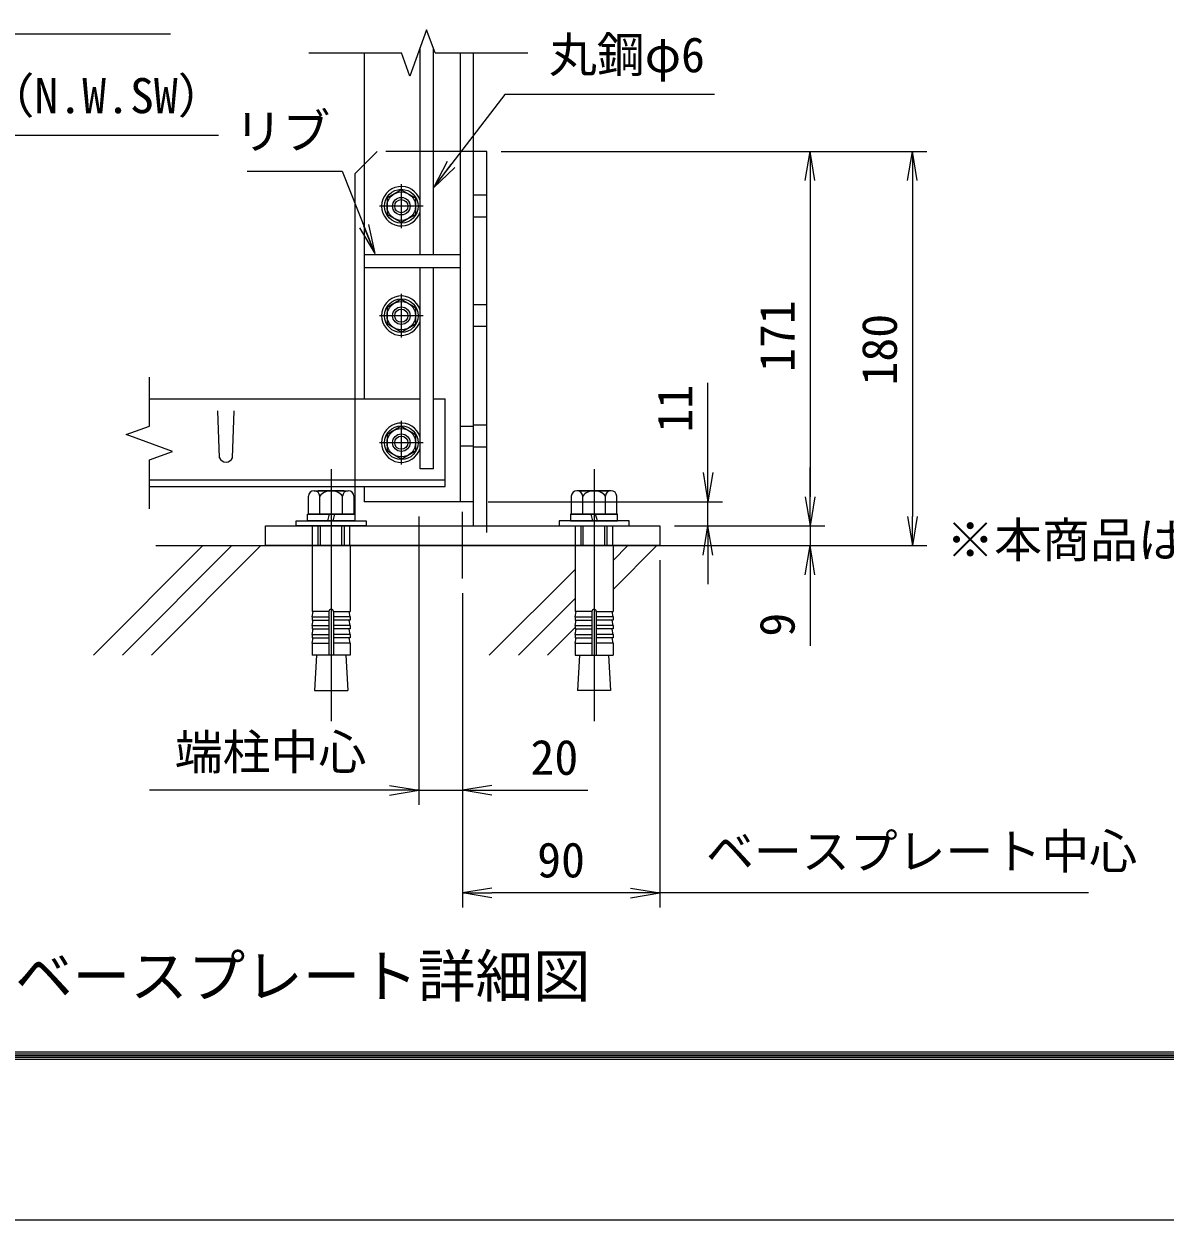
# Model space of a CAD drawing. Units: millimetres, scale not verified, with parts at other scales. Extents: x -4200 to 4200, y -2970 to 2970.
# Drawn here: x -89 to 1473, y -2970 to -1331 of the extents above; entities that cross this region are included whole.
import ezdxf
from ezdxf.enums import TextEntityAlignment as Align

# ---------------------------------------------------------------- set-up
doc = ezdxf.new("R2010")
doc.units = ezdxf.units.MM
doc.header["$LTSCALE"] = 20
doc.linetypes.add('DASHED', pattern=[7.5, 6, -1.5])
doc.linetypes.add('USER1', pattern=[50.8, 31.75, -6.35, 6.35, -6.35])
for name, color, linetype, lineweight in [('0-0_D-STR1', 1, 'Continuous', 18), ('0-1_D-BMK', 2, 'USER1', 13), ('0-2_D-STR-DIM', 7, 'Continuous', 9), ('0-3_D-STR3', 3, 'Continuous', 13), ('0-4_D-STR-TXT', 7, 'Continuous', 9), ('0-5_0', 7, 'Continuous', 9), ('0-8_D-TTL', 7, 'Continuous', 9), ('0-9_D-BGD', 7, 'Continuous', 9), ('0-A_D-DCR-HCH', 7, 'Continuous', 9)]:
    doc.layers.add(name, color=color, linetype=linetype, lineweight=lineweight)
doc.layers.add('0-6_D-TTL-TXT', color=7, linetype='Continuous')
doc.styles.add('ＭＳ ゴシック', font='')
doc.styles.get('ＭＳ ゴシック').set_extended_font_data('MS Gothic')

# ---------------------------------------------------------------- blocks, each defined once
blk = doc.blocks.new('_Open')
at = {"layer": '0-5_0'}
blk.add_line((-20, 3.33), (0, 0), dxfattribs=at)
blk.add_lwpolyline([(-20, -3.33), (0, 0), (-20, 0)], dxfattribs=at)

msp = doc.modelspace()

# ---------------------------------------------------------------- linework, layer by layer
at = {"layer": '0-0_D-STR1'}
for p, q in [((376.37, -1371.21), (376.37, -1845.12)), ((508.37, -1986.12), (508.37, -1371.21)), ((526.37, -1986.12), (526.37, -1371.21)), ((376.37, -1647.12), (508.37, -1647.12)), ((376.37, -1665.12), (508.37, -1665.12)), ((82.54, -1882.42), (82.54, -1815.51)), ((82.54, -1845.12), (453.27, -1845.12)), ((471.27, -1845.12), (487.37, -1845.12)), ((487.37, -1965.12), (487.37, -1845.12)), ((178.37, -1925.73), (176.12, -1861.23)), ((196.37, -1925.73), (198.62, -1861.23)), ((82.54, -1995.51), (82.54, -1928.6)), ((82.54, -1956.12), (487.37, -1956.12)), ((82.54, -1965.12), (487.37, -1965.12)), ((376.37, -1965.12), (376.37, -1986.12)), ((526.37, -1986.12), (376.37, -1986.12))]:
    msp.add_line(p, q, dxfattribs=at)
at = {"layer": '0-0_D-STR1', "linetype": 'DASHED'}
for p, q in [((508.37, -1882.62), (526.37, -1882.62)), ((508.37, -1909.62), (526.37, -1909.62))]:
    msp.add_line(p, q, dxfattribs=at)
at = {"layer": '0-0_D-STR1'}
msp.add_lwpolyline([(82.54, -1928.6), (114.25, -1917.05), (50.82, -1893.97), (82.54, -1882.42)], dxfattribs=at)
msp.add_arc((187.37, -1921.98), 9.75, 202.61986, 337.38014, dxfattribs=at)
at = {"layer": '0-1_D-BMK'}
for p, q in [((427.37, -1551.12), (427.37, -1611.12)), ((457.37, -1581.12), (397.37, -1581.12)), ((427.37, -1701.12), (427.37, -1761.12)), ((457.37, -1731.12), (397.37, -1731.12)), ((427.37, -1875.11), (427.37, -1935.11)), ((457.37, -1905.12), (397.37, -1905.12)), ((331.37, -1941.4), (331.37, -2286.39)), ((691.37, -1941.4), (691.37, -2286.39)), ((511.37, -2091.12), (511.37, -1999.89))]:
    msp.add_line(p, q, dxfattribs=at)
at = {"layer": '0-2_D-STR-DIM'}
for p, q in [((462.12, -1339.5), (439.03, -1402.92)), ((473.66, -1371.21), (462.12, -1339.5)), ((300.57, -1371.21), (427.49, -1371.21)), ((439.03, -1402.92), (427.49, -1371.21)), ((473.66, -1371.21), (600.57, -1371.21)), ((564.37, -1506.12), (1007.25, -1506.12)), ((564.37, -1506.12), (1147.25, -1506.12)), ((987.25, -1546.12), (987.25, -1979.12)), ((1127.25, -1546.12), (1127.25, -2006.12)), ((847.25, -1946.12), (847.25, -1822.98)), ((987.25, -1979.12), (987.25, -1939.12)), ((546.37, -1986.12), (867.25, -1986.12)), ((847.25, -2019.12), (847.25, -1986.12)), ((451.37, -2006.12), (451.37, -2401.24)), ((451.37, -2006.12), (451.37, -2401.24)), ((801.37, -2019.12), (1007.25, -2019.12)), ((801.37, -2019.12), (1007.25, -2019.12)), ((801.37, -2019.12), (867.25, -2019.12)), ((987.25, -2019.12), (987.25, -2046.12)), ((684.37, -2046.12), (1147.25, -2046.12)), ((756.37, -2046.12), (1007.25, -2046.12)), ((847.25, -2059.12), (847.25, -2099.12)), ((781.37, -2066.12), (781.37, -2541.78)), ((987.25, -2086.12), (987.25, -2183.5)), ((511.37, -2111.12), (511.37, -2401.24)), ((511.37, -2111.12), (511.37, -2541.78)), ((411.37, -2381.24), (82.54, -2381.24)), ((411.37, -2381.24), (371.37, -2381.24)), ((451.37, -2381.24), (511.37, -2381.24)), ((551.37, -2381.24), (682.76, -2381.24)), ((741.37, -2521.78), (551.37, -2521.78)), ((1368.32, -2521.78), (781.37, -2521.78))]:
    msp.add_line(p, q, dxfattribs=at)
at = {"layer": '0-3_D-STR3'}
for p, q in [((453.27, -1647.12), (453.27, -1363.79)), ((471.27, -1647.12), (471.27, -1364.65)), ((526.37, -2019.12), (526.37, -1506.12)), ((544.37, -1506.12), (526.37, -1506.12)), ((544.37, -2028.12), (544.37, -1506.12)), ((376.37, -1524.12), (364.37, -1536.12)), ((364.37, -1845.12), (364.37, -1536.12)), ((427.37, -1558.62), (407.87, -1569.85)), ((407.87, -1569.85), (407.87, -1592.4)), ((427.37, -1558.62), (446.87, -1569.85)), ((446.87, -1569.85), (446.87, -1592.4)), ((427.37, -1603.62), (407.87, -1592.4)), ((427.37, -1603.62), (446.87, -1592.4)), ((471.27, -1941.12), (471.27, -1665.12)), ((427.37, -1708.62), (407.87, -1719.85)), ((407.87, -1719.85), (407.87, -1742.4)), ((427.37, -1708.62), (446.87, -1719.85)), ((446.87, -1719.85), (446.87, -1742.4)), ((427.37, -1753.62), (407.87, -1742.4)), ((427.37, -1753.62), (446.87, -1742.4)), ((427.37, -1882.62), (407.87, -1893.84)), ((427.37, -1882.62), (446.87, -1893.84)), ((407.87, -1893.84), (407.87, -1916.39)), ((446.87, -1893.84), (446.87, -1916.39)), ((427.37, -1927.62), (407.87, -1916.39)), ((427.37, -1927.62), (446.87, -1916.39)), ((364.37, -2012.22), (364.37, -1965.12)), ((357.32, -2046.12), (305.42, -2046.12)), ((665.42, -2046.12), (717.32, -2046.12))]:
    msp.add_line(p, q, dxfattribs=at)
at = {"layer": '0-3_D-STR3', "linetype": 'DASHED'}
for p, q in [((394.37, -1506.12), (376.37, -1524.12)), ((526.37, -1506.12), (394.37, -1506.12)), ((544.37, -1566.12), (526.37, -1566.12)), ((544.37, -1596.12), (526.37, -1596.12)), ((544.37, -1716.12), (526.37, -1716.12)), ((544.37, -1746.12), (526.37, -1746.12)), ((364.37, -1965.12), (364.37, -1845.12)), ((544.37, -1881.12), (526.37, -1881.12)), ((544.37, -1911.12), (526.37, -1911.12)), ((305.87, -2046.12), (305.87, -2019.12)), ((356.91, -2046.12), (356.91, -2019.12)), ((665.84, -2046.12), (665.84, -2019.12)), ((716.87, -2046.12), (716.87, -2019.12))]:
    msp.add_line(p, q, dxfattribs=at)
at = {"layer": '0-3_D-STR3', "lineweight": 18}
for p, q in [((300.2, -2003.22), (300.2, -1978.32)), ((307.99, -1970.82), (354.76, -1970.82)), ((349.37, -1970.82), (313.37, -1970.82)), ((315.79, -2003.22), (315.79, -1978.32)), ((346.96, -2003.22), (346.96, -1978.32)), ((362.55, -1978.32), (362.55, -2003.22)), ((660.2, -1978.32), (660.2, -2003.22)), ((714.76, -1970.82), (667.99, -1970.82)), ((673.37, -1970.82), (709.37, -1970.82)), ((675.79, -2003.22), (675.79, -1978.32)), ((706.96, -2003.22), (706.96, -1978.32)), ((722.55, -2003.22), (722.55, -1978.32)), ((283.37, -2019.12), (283.37, -2012.22)), ((283.37, -2012.22), (379.37, -2012.22)), ((299.12, -2003.22), (363.62, -2003.22)), ((299.12, -2012.22), (299.12, -2003.22)), ((363.62, -2012.22), (299.12, -2012.22)), ((362.55, -2003.22), (300.2, -2003.22)), ((326.87, -2012.22), (329.29, -2003.22)), ((335.87, -2003.22), (333.46, -2012.22)), ((363.62, -2003.22), (363.62, -2012.22)), ((379.37, -2012.22), (379.37, -2019.12)), ((643.37, -2012.22), (643.37, -2019.12)), ((739.37, -2012.22), (643.37, -2012.22)), ((723.62, -2003.22), (659.12, -2003.22)), ((659.12, -2003.22), (659.12, -2012.22)), ((659.12, -2012.22), (723.62, -2012.22)), ((660.2, -2003.22), (722.55, -2003.22)), ((686.87, -2003.22), (689.29, -2012.22)), ((695.87, -2012.22), (693.46, -2003.22)), ((723.62, -2012.22), (723.62, -2003.22)), ((739.37, -2019.12), (739.37, -2012.22)), ((379.37, -2019.12), (283.37, -2019.12)), ((313.36, -2046.12), (313.36, -2019.12)), ((316.6, -2046.12), (316.6, -2019.12)), ((346.12, -2046.12), (346.12, -2019.12)), ((349.36, -2019.12), (349.36, -2046.12)), ((643.37, -2019.12), (739.37, -2019.12)), ((673.38, -2019.12), (673.38, -2046.12)), ((676.62, -2046.12), (676.62, -2019.12)), ((706.14, -2046.12), (706.14, -2019.12)), ((709.38, -2046.12), (709.38, -2019.12)), ((305.42, -2046.12), (305.42, -2136.23)), ((357.32, -2046.12), (357.32, -2136.23)), ((665.42, -2046.12), (665.42, -2136.23)), ((717.32, -2046.12), (717.32, -2136.23)), ((328.37, -2136.23), (305.42, -2136.23)), ((305.42, -2143.73), (306.73, -2136.35)), ((305.42, -2143.73), (328.37, -2143.73)), ((305.42, -2143.73), (305.42, -2148.23)), ((328.37, -2136.23), (328.37, -2196.12)), ((334.37, -2136.23), (334.37, -2196.12)), ((334.37, -2136.23), (357.32, -2136.23)), ((357.32, -2143.73), (334.37, -2143.73)), ((357.32, -2143.73), (356.02, -2136.35)), ((357.32, -2143.73), (357.32, -2148.23)), ((688.37, -2136.23), (665.42, -2136.23)), ((665.42, -2143.73), (666.73, -2136.35)), ((665.42, -2143.73), (688.37, -2143.73)), ((665.42, -2143.73), (665.42, -2148.23)), ((688.37, -2136.23), (688.37, -2196.12)), ((694.37, -2136.23), (717.32, -2136.23)), ((694.37, -2136.23), (694.37, -2196.12)), ((717.32, -2143.73), (694.37, -2143.73)), ((717.32, -2143.73), (716.02, -2136.35)), ((717.32, -2143.73), (717.32, -2148.23)), ((305.42, -2148.23), (328.37, -2148.23)), ((305.42, -2155.73), (306.73, -2148.35)), ((305.42, -2155.73), (328.37, -2155.73)), ((305.42, -2155.73), (305.42, -2160.23)), ((305.42, -2160.23), (328.37, -2160.23)), ((305.42, -2167.73), (306.73, -2160.35)), ((357.32, -2148.23), (334.37, -2148.23)), ((357.32, -2155.73), (334.37, -2155.73)), ((357.32, -2160.23), (334.37, -2160.23)), ((357.32, -2155.73), (356.02, -2148.35)), ((357.32, -2167.73), (356.02, -2160.35)), ((357.32, -2155.73), (357.32, -2160.23)), ((665.42, -2148.23), (688.37, -2148.23)), ((665.42, -2155.73), (666.73, -2148.35)), ((665.42, -2155.73), (688.37, -2155.73)), ((665.42, -2155.73), (665.42, -2160.23)), ((665.42, -2160.23), (688.37, -2160.23)), ((665.42, -2167.73), (666.73, -2160.35)), ((717.32, -2148.23), (694.37, -2148.23)), ((717.32, -2155.73), (694.37, -2155.73)), ((717.32, -2160.23), (694.37, -2160.23)), ((717.32, -2155.73), (716.02, -2148.35)), ((717.32, -2167.73), (716.02, -2160.35)), ((717.32, -2155.73), (717.32, -2160.23)), ((305.42, -2167.73), (328.37, -2167.73)), ((305.42, -2167.73), (305.42, -2172.23)), ((305.42, -2172.23), (328.37, -2172.23)), ((305.42, -2179.62), (306.73, -2172.23)), ((357.32, -2167.73), (334.37, -2167.73)), ((357.32, -2172.23), (334.37, -2172.23)), ((357.32, -2179.62), (356.02, -2172.23)), ((357.32, -2167.73), (357.32, -2172.23)), ((665.42, -2167.73), (688.37, -2167.73)), ((665.42, -2167.73), (665.42, -2172.23)), ((665.42, -2179.62), (666.73, -2172.23)), ((665.42, -2172.23), (688.37, -2172.23)), ((717.32, -2167.73), (694.37, -2167.73)), ((717.32, -2172.23), (694.37, -2172.23)), ((717.32, -2179.62), (716.02, -2172.23)), ((717.32, -2167.73), (717.32, -2172.23)), ((305.42, -2179.62), (328.37, -2179.62)), ((305.42, -2179.62), (305.42, -2196.12)), ((357.32, -2179.62), (334.37, -2179.62)), ((357.32, -2179.62), (357.32, -2196.12)), ((665.42, -2179.62), (688.37, -2179.62)), ((665.42, -2179.62), (665.42, -2196.12)), ((717.32, -2179.62), (694.37, -2179.62)), ((717.32, -2179.62), (717.32, -2196.12)), ((357.32, -2196.12), (305.42, -2196.12)), ((311.38, -2196.12), (308.64, -2244.42)), ((351.37, -2196.12), (354.11, -2244.42)), ((665.42, -2196.12), (717.32, -2196.12)), ((671.38, -2196.12), (668.64, -2244.42)), ((711.37, -2196.12), (714.11, -2244.42)), ((308.64, -2244.42), (354.11, -2244.42)), ((714.11, -2244.42), (668.64, -2244.42))]:
    msp.add_line(p, q, dxfattribs=at)
at = {"layer": '0-3_D-STR3'}
msp.add_lwpolyline([(471.27, -1941.12), (453.27, -1941.12), (453.27, -1665.12)], dxfattribs=at)
msp.add_lwpolyline([(781.37, -2046.12), (241.37, -2046.12), (241.37, -2019.12), (781.37, -2019.12)], close=True, dxfattribs=at)
for centre, radius in [((427.37, -1581.12), 23.1), ((427.37, -1581.12), 19.5), ((427.37, -1581.12), 12), ((427.37, -1581.12), 9), ((427.37, -1731.12), 23.1), ((427.37, -1731.12), 19.5), ((427.37, -1731.12), 12), ((427.37, -1731.12), 9), ((427.37, -1905.12), 23.1), ((427.37, -1905.12), 19.5), ((427.37, -1905.12), 12), ((427.37, -1905.12), 9)]:
    msp.add_circle(centre, radius, dxfattribs=at)
for centre in [(427.37, -1581.12), (427.37, -1731.12), (427.37, -1905.12)]:
    msp.add_arc(centre, 27, 16.41624, 343.58376, dxfattribs=at)
at = {"layer": '0-3_D-STR3', "lineweight": 18}
for centre, radius, start, end in [((307.99, -1978.62), 7.8, 2.20423, 177.79577), ((331.37, -1990.77), 19.95, 38.61324, 141.38676), ((354.76, -1978.62), 7.8, 2.20423, 177.79577), ((667.99, -1978.62), 7.8, 2.20423, 177.79577), ((691.37, -1990.77), 19.95, 38.61324, 141.38676), ((714.76, -1978.62), 7.8, 2.20423, 177.79577), ((331.37, -2136.23), 3, 0, 180), ((691.37, -2136.23), 3, 0, 180)]:
    msp.add_arc(centre, radius, start, end, dxfattribs=at)
at = {"layer": '0-4_D-STR-TXT'}
for points in [[(111.23, -1345.63), (-324.1, -1345.63), (-443.87, -1450.96)], [(856.24, -1428.13), (569.02, -1428.13), (472.49, -1554.27)], [(177.29, -1484.16), (-367.99, -1484.16), (-531.4, -1568.21)], [(216.33, -1533.03), (346.35, -1533.03), (390.21, -1643.86)]]:
    msp.add_lwpolyline(points, dxfattribs=at)
at = {"layer": '0-8_D-TTL', "color": 2, "lineweight": 18}
msp.add_lwpolyline([(-4200, 2970), (4200, 2970), (4200, -2970), (-4200, -2970)], close=True, dxfattribs=at)
at = {"layer": '0-8_D-TTL'}
for points in [[(-3930, 2750), (3930, 2750), (3930, -2750), (-3930, -2750)], [(-3927.5, 2747.5), (3927.5, 2747.5), (3927.5, -2747.5), (-3927.5, -2747.5)], [(-3925, 2745), (3925, 2745), (3925, -2745), (-3925, -2745)], [(-3922.5, 2742.5), (3922.5, 2742.5), (3922.5, -2742.5), (-3922.5, -2742.5)], [(-3920, 2740), (3920, 2740), (3920, -2740), (-3920, -2740)]]:
    msp.add_lwpolyline(points, close=True, dxfattribs=at)
at = {"layer": '0-9_D-BGD'}
msp.add_line((91.37, -2046.12), (998.19, -2046.12), dxfattribs=at)
at = {"layer": '0-A_D-DCR-HCH'}
for p, q in [((5.69, -2196.12), (155.69, -2046.12)), ((45.47, -2196.12), (195.47, -2046.12)), ((85.24, -2196.12), (235.24, -2046.12)), ((717.32, -2106.25), (777.46, -2046.12)), ((717.32, -2066.48), (737.68, -2046.12)), ((547.91, -2196.12), (665.42, -2078.6)), ((587.69, -2196.12), (665.42, -2118.38)), ((627.46, -2196.12), (665.42, -2158.15))]:
    msp.add_line(p, q, dxfattribs=at)

# ---------------------------------------------------------------- block references
at = {"layer": '0-2_D-STR-DIM', "xscale": 2, "yscale": 2}
for p, rotation in [((987.25, -1506.12), 90), ((1127.25, -1506.12), 90), ((847.25, -1986.12), 270), ((987.25, -2019.12), 270), ((987.25, -2019.12), 270), ((1127.25, -2046.12), 270), ((847.25, -2019.12), 90), ((987.25, -2046.12), 90), ((511.37, -2381.24), 180), ((511.37, -2521.78), 180)]:
    msp.add_blockref('_Open', p, dxfattribs=dict(at, rotation=rotation))
for p in [(451.37, -2381.24), (451.37, -2381.24), (781.37, -2521.78)]:
    msp.add_blockref('_Open', p, dxfattribs=at)
at = {"layer": '0-4_D-STR-TXT', "xscale": 2, "yscale": 2}
for p, rotation in [((471.27, -1555.85), 232.57397), ((390.95, -1645.72), 291.591)]:
    msp.add_blockref('_Open', p, dxfattribs=dict(at, rotation=rotation))

# ---------------------------------------------------------------- texts
at = {"layer": '0-2_D-STR-DIM', "style": 'ＭＳ ゴシック'}
for s, p in [('171', (980.5, -1808.19)), ('180', (1120.5, -1826.77)), ('11', (840.5, -1891.27)), ('9', (980.5, -2170.78))]:
    msp.add_text(s, height=48.09, rotation=90, dxfattribs=at).set_placement(p, align=Align.BOTTOM_LEFT)
for s, p in [('端柱中心', (117.11, -2367.38)), ('20', (604.32, -2374.49)), ('90', (613.5, -2515.03))]:
    msp.add_text(s, height=48.09, dxfattribs=at).set_placement(p, align=Align.BOTTOM_LEFT)
at = {"layer": '0-4_D-STR-TXT', "style": 'ＭＳ ゴシック'}
for s, p in [('丸鋼φ6', (629.61, -1412.11)), ('3-M8x30（N.W.SW）', (-369.59, -1468.15)), ('リブ', (198.96, -1517.02)), ('※本商品はGLへの設置を基準としております。他の条件でご使用の際は別途ご相談ください。', (1173.69, -2076.77)), ('ベースプレート中心', (844.69, -2503.33))]:
    msp.add_text(s, height=48.09, dxfattribs=at).set_placement(p, align=Align.BOTTOM_LEFT)
at = {"layer": '0-6_D-TTL-TXT', "style": 'ＭＳ ゴシック'}
msp.add_text('左端柱後付ベースプレート詳細図', height=57.77, dxfattribs=at).set_placement((-495.5, -2681.9), align=Align.BOTTOM_LEFT)

doc.saveas('drawing.dxf')
